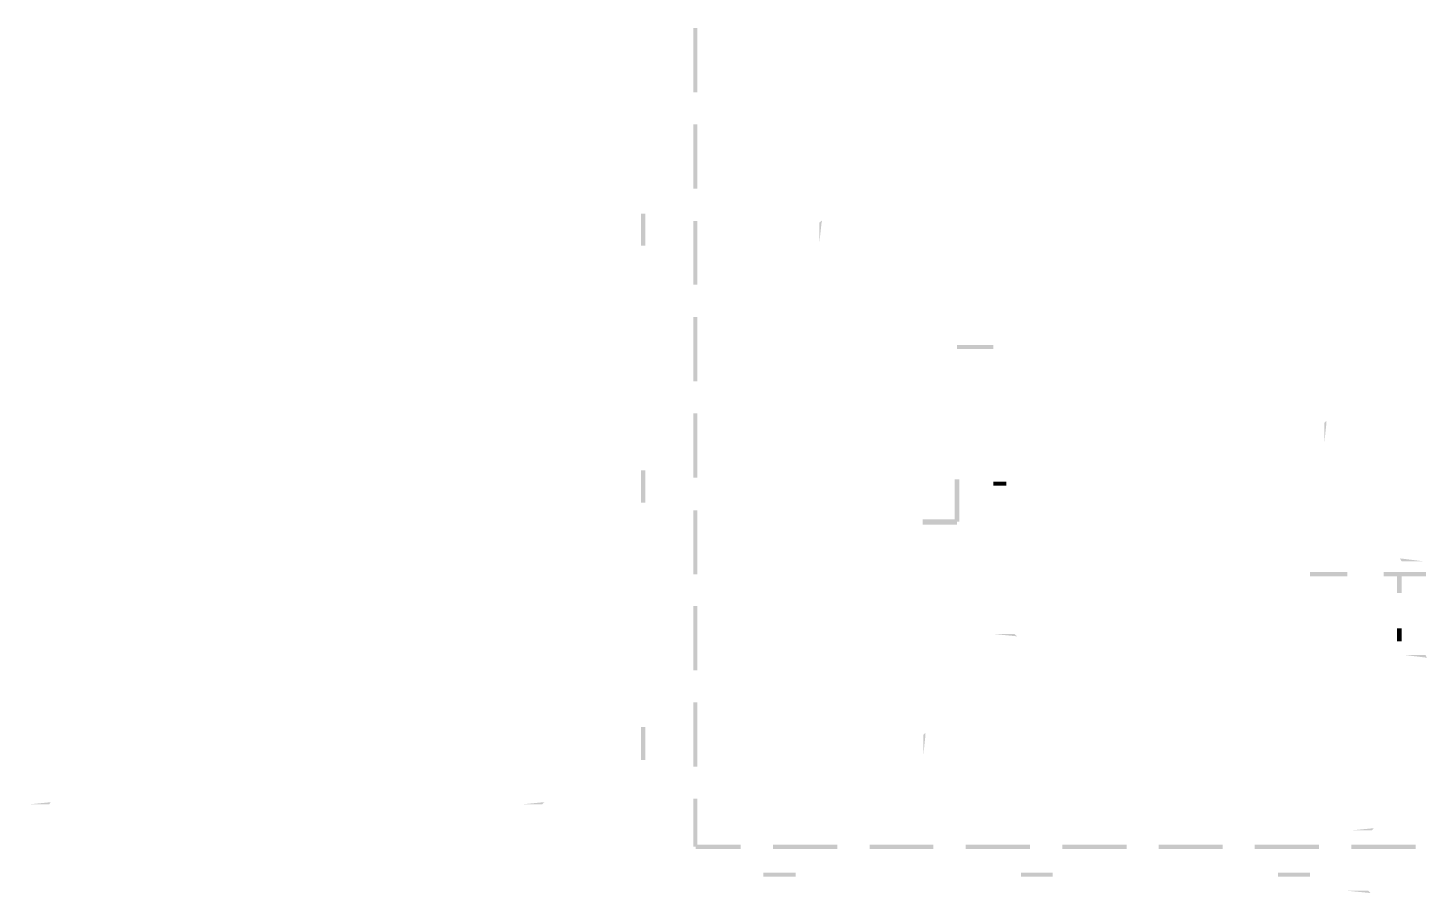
# Model space of a CAD drawing. Header units: millimetres. Extents: x 314312 to 406292, y 205315 to 257934.
# Drawn here: x 405948.1 to 406105.3, y 237148.4 to 237245.7 of the extents above; entities that cross this region are included whole.
import ezdxf

# ---------------------------------------------------------------- set-up
doc = ezdxf.new("R2010")
doc.units = ezdxf.units.MM

msp = doc.modelspace()

# ---------------------------------------------------------------- hatches: boundary and pattern name
h = msp.add_hatch(color=0)
edge = h.paths.add_edge_path(flags=0)
edge.add_spline(control_points=[(406023.31, 237245.72), (406023.31, 237245.72), (406022.86, 237245.72), (406022.86, 237245.72), (406022.86, 237245.72), (406023.31, 237238.48), (406023.31, 237238.48), (406023.31, 237238.48), (406023.31, 237245.72), (406023.31, 237245.72)], knot_values=[0, 0, 0, 0, 1, 1, 1, 2, 2, 2, 3, 3, 3, 3], degree=3, periodic=0)
edge = h.paths.add_edge_path(flags=0)
edge.add_spline(control_points=[(406022.86, 237245.72), (406022.86, 237245.72), (406023.31, 237238.48), (406023.31, 237238.48), (406023.31, 237238.48), (406022.86, 237238.48), (406022.86, 237238.48), (406022.86, 237238.48), (406022.86, 237245.72), (406022.86, 237245.72)], knot_values=[0, 0, 0, 0, 1, 1, 1, 2, 2, 2, 3, 3, 3, 3], degree=3, periodic=0)
h = msp.add_hatch(color=0)
edge = h.paths.add_edge_path(flags=0)
edge.add_spline(control_points=[(406023.31, 237234.86), (406023.31, 237234.86), (406022.86, 237234.86), (406022.86, 237234.86), (406022.86, 237234.86), (406023.31, 237227.62), (406023.31, 237227.62), (406023.31, 237227.62), (406023.31, 237234.86), (406023.31, 237234.86)], knot_values=[0, 0, 0, 0, 1, 1, 1, 2, 2, 2, 3, 3, 3, 3], degree=3, periodic=0)
edge = h.paths.add_edge_path(flags=0)
edge.add_spline(control_points=[(406022.86, 237234.86), (406022.86, 237234.86), (406023.31, 237227.62), (406023.31, 237227.62), (406023.31, 237227.62), (406022.86, 237227.62), (406022.86, 237227.62), (406022.86, 237227.62), (406022.86, 237234.86), (406022.86, 237234.86)], knot_values=[0, 0, 0, 0, 1, 1, 1, 2, 2, 2, 3, 3, 3, 3], degree=3, periodic=0)
h = msp.add_hatch(color=0)
edge = h.paths.add_edge_path(flags=0)
edge.add_spline(control_points=[(406016.96, 237221.21), (406016.96, 237221.21), (406017.46, 237221.21), (406017.46, 237221.21), (406017.46, 237221.21), (406016.96, 237224.83), (406016.96, 237224.83), (406016.96, 237224.83), (406016.96, 237221.21), (406016.96, 237221.21)], knot_values=[0, 0, 0, 0, 1, 1, 1, 2, 2, 2, 3, 3, 3, 3], degree=3, periodic=0)
edge = h.paths.add_edge_path(flags=0)
edge.add_spline(control_points=[(406017.46, 237221.21), (406017.46, 237221.21), (406016.96, 237224.83), (406016.96, 237224.83), (406016.96, 237224.83), (406017.46, 237224.83), (406017.46, 237224.83), (406017.46, 237224.83), (406017.46, 237221.21), (406017.46, 237221.21)], knot_values=[0, 0, 0, 0, 1, 1, 1, 2, 2, 2, 3, 3, 3, 3], degree=3, periodic=0)
h = msp.add_hatch(color=0)
edge = h.paths.add_edge_path(flags=0)
edge.add_spline(control_points=[(406037.34, 237224.06), (406037.34, 237224.06), (406037.02, 237223.81), (406037.02, 237223.81), (406037.02, 237223.81), (406037.28, 237223.81), (406037.28, 237223.81), (406037.28, 237223.81), (406037.34, 237224.06), (406037.34, 237224.06)], knot_values=[0, 0, 0, 0, 1, 1, 1, 2, 2, 2, 3, 3, 3, 3], degree=3, periodic=0)
edge = h.paths.add_edge_path(flags=0)
edge.add_spline(control_points=[(406037.02, 237223.81), (406037.02, 237223.81), (406037.28, 237223.81), (406037.28, 237223.81), (406037.28, 237223.81), (406037.02, 237221.46), (406037.02, 237221.46), (406037.02, 237221.46), (406037.02, 237223.81), (406037.02, 237223.81)], knot_values=[0, 0, 0, 0, 1, 1, 1, 2, 2, 2, 3, 3, 3, 3], degree=3, periodic=0)
h = msp.add_hatch(color=0)
edge = h.paths.add_edge_path(flags=0)
edge.add_spline(control_points=[(406023.31, 237224), (406023.31, 237224), (406022.86, 237224), (406022.86, 237224), (406022.86, 237224), (406023.31, 237216.83), (406023.31, 237216.83), (406023.31, 237216.83), (406023.31, 237224), (406023.31, 237224)], knot_values=[0, 0, 0, 0, 1, 1, 1, 2, 2, 2, 3, 3, 3, 3], degree=3, periodic=0)
edge = h.paths.add_edge_path(flags=0)
edge.add_spline(control_points=[(406022.86, 237224), (406022.86, 237224), (406023.31, 237216.83), (406023.31, 237216.83), (406023.31, 237216.83), (406022.86, 237216.83), (406022.86, 237216.83), (406022.86, 237216.83), (406022.86, 237224), (406022.86, 237224)], knot_values=[0, 0, 0, 0, 1, 1, 1, 2, 2, 2, 3, 3, 3, 3], degree=3, periodic=0)
h = msp.add_hatch(color=0)
edge = h.paths.add_edge_path(flags=0)
edge.add_spline(control_points=[(406023.31, 237213.21), (406023.31, 237213.21), (406022.86, 237213.21), (406022.86, 237213.21), (406022.86, 237213.21), (406023.31, 237205.97), (406023.31, 237205.97), (406023.31, 237205.97), (406023.31, 237213.21), (406023.31, 237213.21)], knot_values=[0, 0, 0, 0, 1, 1, 1, 2, 2, 2, 3, 3, 3, 3], degree=3, periodic=0)
edge = h.paths.add_edge_path(flags=0)
edge.add_spline(control_points=[(406022.86, 237213.21), (406022.86, 237213.21), (406023.31, 237205.97), (406023.31, 237205.97), (406023.31, 237205.97), (406022.86, 237205.97), (406022.86, 237205.97), (406022.86, 237205.97), (406022.86, 237213.21), (406022.86, 237213.21)], knot_values=[0, 0, 0, 0, 1, 1, 1, 2, 2, 2, 3, 3, 3, 3], degree=3, periodic=0)
h = msp.add_hatch(color=0)
edge = h.paths.add_edge_path(flags=0)
edge.add_spline(control_points=[(406052.52, 237210.03), (406052.52, 237210.03), (406052.52, 237209.59), (406052.52, 237209.59), (406052.52, 237209.59), (406056.58, 237210.03), (406056.58, 237210.03), (406056.58, 237210.03), (406052.52, 237210.03), (406052.52, 237210.03)], knot_values=[0, 0, 0, 0, 1, 1, 1, 2, 2, 2, 3, 3, 3, 3], degree=3, periodic=0)
edge = h.paths.add_edge_path(flags=0)
edge.add_spline(control_points=[(406052.52, 237209.59), (406052.52, 237209.59), (406056.58, 237210.03), (406056.58, 237210.03), (406056.58, 237210.03), (406056.58, 237209.59), (406056.58, 237209.59), (406056.58, 237209.59), (406052.52, 237209.59), (406052.52, 237209.59)], knot_values=[0, 0, 0, 0, 1, 1, 1, 2, 2, 2, 3, 3, 3, 3], degree=3, periodic=0)
h = msp.add_hatch(color=0)
edge = h.paths.add_edge_path(flags=0)
edge.add_spline(control_points=[(406023.31, 237202.35), (406023.31, 237202.35), (406022.86, 237202.35), (406022.86, 237202.35), (406022.86, 237202.35), (406023.31, 237195.11), (406023.31, 237195.11), (406023.31, 237195.11), (406023.31, 237202.35), (406023.31, 237202.35)], knot_values=[0, 0, 0, 0, 1, 1, 1, 2, 2, 2, 3, 3, 3, 3], degree=3, periodic=0)
edge = h.paths.add_edge_path(flags=0)
edge.add_spline(control_points=[(406022.86, 237202.35), (406022.86, 237202.35), (406023.31, 237195.11), (406023.31, 237195.11), (406023.31, 237195.11), (406022.86, 237195.11), (406022.86, 237195.11), (406022.86, 237195.11), (406022.86, 237202.35), (406022.86, 237202.35)], knot_values=[0, 0, 0, 0, 1, 1, 1, 2, 2, 2, 3, 3, 3, 3], degree=3, periodic=0)
h = msp.add_hatch(color=0)
edge = h.paths.add_edge_path(flags=0)
edge.add_spline(control_points=[(406094.04, 237201.52), (406094.04, 237201.52), (406093.79, 237201.27), (406093.79, 237201.27), (406093.79, 237201.27), (406094.04, 237201.27), (406094.04, 237201.27), (406094.04, 237201.27), (406094.04, 237201.52), (406094.04, 237201.52)], knot_values=[0, 0, 0, 0, 1, 1, 1, 2, 2, 2, 3, 3, 3, 3], degree=3, periodic=0)
edge = h.paths.add_edge_path(flags=0)
edge.add_spline(control_points=[(406093.79, 237201.27), (406093.79, 237201.27), (406094.04, 237201.27), (406094.04, 237201.27), (406094.04, 237201.27), (406093.79, 237198.92), (406093.79, 237198.92), (406093.79, 237198.92), (406093.79, 237201.27), (406093.79, 237201.27)], knot_values=[0, 0, 0, 0, 1, 1, 1, 2, 2, 2, 3, 3, 3, 3], degree=3, periodic=0)
h = msp.add_hatch(color=0)
edge = h.paths.add_edge_path(flags=0)
edge.add_spline(control_points=[(406016.96, 237192.31), (406016.96, 237192.31), (406017.46, 237192.31), (406017.46, 237192.31), (406017.46, 237192.31), (406016.96, 237195.93), (406016.96, 237195.93), (406016.96, 237195.93), (406016.96, 237192.31), (406016.96, 237192.31)], knot_values=[0, 0, 0, 0, 1, 1, 1, 2, 2, 2, 3, 3, 3, 3], degree=3, periodic=0)
edge = h.paths.add_edge_path(flags=0)
edge.add_spline(control_points=[(406017.46, 237192.31), (406017.46, 237192.31), (406016.96, 237195.93), (406016.96, 237195.93), (406016.96, 237195.93), (406017.46, 237195.93), (406017.46, 237195.93), (406017.46, 237195.93), (406017.46, 237192.31), (406017.46, 237192.31)], knot_values=[0, 0, 0, 0, 1, 1, 1, 2, 2, 2, 3, 3, 3, 3], degree=3, periodic=0)
h = msp.add_hatch(color=0)
edge = h.paths.add_edge_path(flags=0)
edge.add_spline(control_points=[(406052.26, 237190.16), (406052.26, 237190.16), (406052.77, 237190.16), (406052.77, 237190.16), (406052.77, 237190.16), (406052.26, 237194.92), (406052.26, 237194.92), (406052.26, 237194.92), (406052.26, 237190.16), (406052.26, 237190.16)], knot_values=[0, 0, 0, 0, 1, 1, 1, 2, 2, 2, 3, 3, 3, 3], degree=3, periodic=0)
edge = h.paths.add_edge_path(flags=0)
edge.add_spline(control_points=[(406052.77, 237190.16), (406052.77, 237190.16), (406052.26, 237194.92), (406052.26, 237194.92), (406052.26, 237194.92), (406052.77, 237194.92), (406052.77, 237194.92), (406052.77, 237194.92), (406052.77, 237190.16), (406052.77, 237190.16)], knot_values=[0, 0, 0, 0, 1, 1, 1, 2, 2, 2, 3, 3, 3, 3], degree=3, periodic=0)
h = msp.add_hatch(color=0)
edge = h.paths.add_edge_path(flags=0)
edge.add_spline(control_points=[(406056.58, 237194.66), (406056.58, 237194.66), (406056.58, 237194.22), (406056.58, 237194.22), (406056.58, 237194.22), (406058.04, 237194.66), (406058.04, 237194.66), (406058.04, 237194.66), (406056.58, 237194.66), (406056.58, 237194.66)], knot_values=[0, 0, 0, 0, 1, 1, 1, 2, 2, 2, 3, 3, 3, 3], degree=3, periodic=0)
edge = h.paths.add_edge_path(flags=0)
edge.add_spline(control_points=[(406056.58, 237194.22), (406056.58, 237194.22), (406058.04, 237194.66), (406058.04, 237194.66), (406058.04, 237194.66), (406058.04, 237194.22), (406058.04, 237194.22), (406058.04, 237194.22), (406056.58, 237194.22), (406056.58, 237194.22)], knot_values=[0, 0, 0, 0, 1, 1, 1, 2, 2, 2, 3, 3, 3, 3], degree=3, periodic=0)
h = msp.add_hatch(color=0)
edge = h.paths.add_edge_path(flags=0)
edge.add_spline(control_points=[(406023.31, 237191.43), (406023.31, 237191.43), (406022.86, 237191.43), (406022.86, 237191.43), (406022.86, 237191.43), (406023.31, 237184.25), (406023.31, 237184.25), (406023.31, 237184.25), (406023.31, 237191.43), (406023.31, 237191.43)], knot_values=[0, 0, 0, 0, 1, 1, 1, 2, 2, 2, 3, 3, 3, 3], degree=3, periodic=0)
edge = h.paths.add_edge_path(flags=0)
edge.add_spline(control_points=[(406022.86, 237191.43), (406022.86, 237191.43), (406023.31, 237184.25), (406023.31, 237184.25), (406023.31, 237184.25), (406022.86, 237184.25), (406022.86, 237184.25), (406022.86, 237184.25), (406022.86, 237191.43), (406022.86, 237191.43)], knot_values=[0, 0, 0, 0, 1, 1, 1, 2, 2, 2, 3, 3, 3, 3], degree=3, periodic=0)
h = msp.add_hatch(color=0)
edge = h.paths.add_edge_path(flags=0)
edge.add_spline(control_points=[(406048.64, 237190.41), (406048.64, 237190.41), (406048.64, 237189.84), (406048.64, 237189.84), (406048.64, 237189.84), (406052.52, 237190.41), (406052.52, 237190.41), (406052.52, 237190.41), (406048.64, 237190.41), (406048.64, 237190.41)], knot_values=[0, 0, 0, 0, 1, 1, 1, 2, 2, 2, 3, 3, 3, 3], degree=3, periodic=0)
edge = h.paths.add_edge_path(flags=0)
edge.add_spline(control_points=[(406048.64, 237189.84), (406048.64, 237189.84), (406052.52, 237190.41), (406052.52, 237190.41), (406052.52, 237190.41), (406052.52, 237189.84), (406052.52, 237189.84), (406052.52, 237189.84), (406048.64, 237189.84), (406048.64, 237189.84)], knot_values=[0, 0, 0, 0, 1, 1, 1, 2, 2, 2, 3, 3, 3, 3], degree=3, periodic=0)
h = msp.add_hatch(color=0)
edge = h.paths.add_edge_path(flags=0)
edge.add_spline(control_points=[(406102.3, 237186.03), (406102.3, 237186.03), (406102.49, 237185.71), (406102.49, 237185.71), (406102.49, 237185.71), (406104.9, 237185.71), (406104.9, 237185.71), (406104.9, 237185.71), (406102.3, 237186.03), (406102.3, 237186.03)], knot_values=[0, 0, 0, 0, 1, 1, 1, 2, 2, 2, 3, 3, 3, 3], degree=3, periodic=0)
edge = h.paths.add_edge_path(flags=0)
edge.add_spline(control_points=[(406102.49, 237185.71), (406102.49, 237185.71), (406104.9, 237185.71), (406104.9, 237185.71), (406104.9, 237185.71), (406104.9, 237185.71), (406104.9, 237185.71), (406104.9, 237185.71), (406102.49, 237185.71), (406102.49, 237185.71)], knot_values=[0, 0, 0, 0, 1, 1, 1, 2, 2, 2, 3, 3, 3, 3], degree=3, periodic=0)
h = msp.add_hatch(color=0)
edge = h.paths.add_edge_path(flags=0)
edge.add_spline(control_points=[(406092.2, 237184.5), (406092.2, 237184.5), (406092.2, 237184), (406092.2, 237184), (406092.2, 237184), (406096.39, 237184.5), (406096.39, 237184.5), (406096.39, 237184.5), (406092.2, 237184.5), (406092.2, 237184.5)], knot_values=[0, 0, 0, 0, 1, 1, 1, 2, 2, 2, 3, 3, 3, 3], degree=3, periodic=0)
edge = h.paths.add_edge_path(flags=0)
edge.add_spline(control_points=[(406092.2, 237184), (406092.2, 237184), (406096.39, 237184.5), (406096.39, 237184.5), (406096.39, 237184.5), (406096.39, 237184), (406096.39, 237184), (406096.39, 237184), (406092.2, 237184), (406092.2, 237184)], knot_values=[0, 0, 0, 0, 1, 1, 1, 2, 2, 2, 3, 3, 3, 3], degree=3, periodic=0)
h = msp.add_hatch(color=0)
edge = h.paths.add_edge_path(flags=0)
edge.add_spline(control_points=[(406100.46, 237184.5), (406100.46, 237184.5), (406100.46, 237184), (406100.46, 237184), (406100.46, 237184), (406105.22, 237184.5), (406105.22, 237184.5), (406105.22, 237184.5), (406100.46, 237184.5), (406100.46, 237184.5)], knot_values=[0, 0, 0, 0, 1, 1, 1, 2, 2, 2, 3, 3, 3, 3], degree=3, periodic=0)
edge = h.paths.add_edge_path(flags=0)
edge.add_spline(control_points=[(406100.46, 237184), (406100.46, 237184), (406105.22, 237184.5), (406105.22, 237184.5), (406105.22, 237184.5), (406105.22, 237184), (406105.22, 237184), (406105.22, 237184), (406100.46, 237184), (406100.46, 237184)], knot_values=[0, 0, 0, 0, 1, 1, 1, 2, 2, 2, 3, 3, 3, 3], degree=3, periodic=0)
h = msp.add_hatch(color=0)
edge = h.paths.add_edge_path(flags=0)
edge.add_spline(control_points=[(406101.98, 237182.15), (406101.98, 237182.15), (406102.49, 237182.15), (406102.49, 237182.15), (406102.49, 237182.15), (406101.98, 237184.25), (406101.98, 237184.25), (406101.98, 237184.25), (406101.98, 237182.15), (406101.98, 237182.15)], knot_values=[0, 0, 0, 0, 1, 1, 1, 2, 2, 2, 3, 3, 3, 3], degree=3, periodic=0)
edge = h.paths.add_edge_path(flags=0)
edge.add_spline(control_points=[(406102.49, 237182.15), (406102.49, 237182.15), (406101.98, 237184.25), (406101.98, 237184.25), (406101.98, 237184.25), (406102.49, 237184.25), (406102.49, 237184.25), (406102.49, 237184.25), (406102.49, 237182.15), (406102.49, 237182.15)], knot_values=[0, 0, 0, 0, 1, 1, 1, 2, 2, 2, 3, 3, 3, 3], degree=3, periodic=0)
h = msp.add_hatch(color=0)
edge = h.paths.add_edge_path(flags=0)
edge.add_spline(control_points=[(406023.31, 237180.69), (406023.31, 237180.69), (406022.86, 237180.69), (406022.86, 237180.69), (406022.86, 237180.69), (406023.31, 237173.45), (406023.31, 237173.45), (406023.31, 237173.45), (406023.31, 237180.69), (406023.31, 237180.69)], knot_values=[0, 0, 0, 0, 1, 1, 1, 2, 2, 2, 3, 3, 3, 3], degree=3, periodic=0)
edge = h.paths.add_edge_path(flags=0)
edge.add_spline(control_points=[(406022.86, 237180.69), (406022.86, 237180.69), (406023.31, 237173.45), (406023.31, 237173.45), (406023.31, 237173.45), (406022.86, 237173.45), (406022.86, 237173.45), (406022.86, 237173.45), (406022.86, 237180.69), (406022.86, 237180.69)], knot_values=[0, 0, 0, 0, 1, 1, 1, 2, 2, 2, 3, 3, 3, 3], degree=3, periodic=0)
h = msp.add_hatch(color=0)
edge = h.paths.add_edge_path(flags=0)
edge.add_spline(control_points=[(406058.99, 237177.52), (406058.99, 237177.52), (406058.99, 237177.52), (406058.99, 237177.52), (406058.99, 237177.52), (406056.64, 237177.52), (406056.64, 237177.52), (406056.64, 237177.52), (406058.99, 237177.52), (406058.99, 237177.52)], knot_values=[0, 0, 0, 0, 1, 1, 1, 2, 2, 2, 3, 3, 3, 3], degree=3, periodic=0)
edge = h.paths.add_edge_path(flags=0)
edge.add_spline(control_points=[(406058.99, 237177.52), (406058.99, 237177.52), (406056.64, 237177.52), (406056.64, 237177.52), (406056.64, 237177.52), (406059.25, 237177.26), (406059.25, 237177.26), (406059.25, 237177.26), (406058.99, 237177.52), (406058.99, 237177.52)], knot_values=[0, 0, 0, 0, 1, 1, 1, 2, 2, 2, 3, 3, 3, 3], degree=3, periodic=0)
h = msp.add_hatch(color=0)
edge = h.paths.add_edge_path(flags=0)
edge.add_spline(control_points=[(406101.98, 237176.69), (406101.98, 237176.69), (406102.49, 237176.69), (406102.49, 237176.69), (406102.49, 237176.69), (406101.98, 237178.15), (406101.98, 237178.15), (406101.98, 237178.15), (406101.98, 237176.69), (406101.98, 237176.69)], knot_values=[0, 0, 0, 0, 1, 1, 1, 2, 2, 2, 3, 3, 3, 3], degree=3, periodic=0)
edge = h.paths.add_edge_path(flags=0)
edge.add_spline(control_points=[(406102.49, 237176.69), (406102.49, 237176.69), (406101.98, 237178.15), (406101.98, 237178.15), (406101.98, 237178.15), (406102.49, 237178.15), (406102.49, 237178.15), (406102.49, 237178.15), (406102.49, 237176.69), (406102.49, 237176.69)], knot_values=[0, 0, 0, 0, 1, 1, 1, 2, 2, 2, 3, 3, 3, 3], degree=3, periodic=0)
h = msp.add_hatch(color=0)
edge = h.paths.add_edge_path(flags=0)
edge.add_spline(control_points=[(406105.16, 237175.17), (406105.16, 237175.17), (406105.16, 237175.17), (406105.16, 237175.17), (406105.16, 237175.17), (406102.74, 237175.17), (406102.74, 237175.17), (406102.74, 237175.17), (406105.16, 237175.17), (406105.16, 237175.17)], knot_values=[0, 0, 0, 0, 1, 1, 1, 2, 2, 2, 3, 3, 3, 3], degree=3, periodic=0)
edge = h.paths.add_edge_path(flags=0)
edge.add_spline(control_points=[(406105.16, 237175.17), (406105.16, 237175.17), (406102.74, 237175.17), (406102.74, 237175.17), (406102.74, 237175.17), (406105.35, 237174.85), (406105.35, 237174.85), (406105.35, 237174.85), (406105.16, 237175.17), (406105.16, 237175.17)], knot_values=[0, 0, 0, 0, 1, 1, 1, 2, 2, 2, 3, 3, 3, 3], degree=3, periodic=0)
h = msp.add_hatch(color=0)
edge = h.paths.add_edge_path(flags=0)
edge.add_spline(control_points=[(406023.31, 237169.84), (406023.31, 237169.84), (406022.86, 237169.84), (406022.86, 237169.84), (406022.86, 237169.84), (406023.31, 237162.6), (406023.31, 237162.6), (406023.31, 237162.6), (406023.31, 237169.84), (406023.31, 237169.84)], knot_values=[0, 0, 0, 0, 1, 1, 1, 2, 2, 2, 3, 3, 3, 3], degree=3, periodic=0)
edge = h.paths.add_edge_path(flags=0)
edge.add_spline(control_points=[(406022.86, 237169.84), (406022.86, 237169.84), (406023.31, 237162.6), (406023.31, 237162.6), (406023.31, 237162.6), (406022.86, 237162.6), (406022.86, 237162.6), (406022.86, 237162.6), (406022.86, 237169.84), (406022.86, 237169.84)], knot_values=[0, 0, 0, 0, 1, 1, 1, 2, 2, 2, 3, 3, 3, 3], degree=3, periodic=0)
h = msp.add_hatch(color=0)
edge = h.paths.add_edge_path(flags=0)
edge.add_spline(control_points=[(406016.96, 237163.36), (406016.96, 237163.36), (406017.46, 237163.36), (406017.46, 237163.36), (406017.46, 237163.36), (406016.96, 237167.04), (406016.96, 237167.04), (406016.96, 237167.04), (406016.96, 237163.36), (406016.96, 237163.36)], knot_values=[0, 0, 0, 0, 1, 1, 1, 2, 2, 2, 3, 3, 3, 3], degree=3, periodic=0)
edge = h.paths.add_edge_path(flags=0)
edge.add_spline(control_points=[(406017.46, 237163.36), (406017.46, 237163.36), (406016.96, 237167.04), (406016.96, 237167.04), (406016.96, 237167.04), (406017.46, 237167.04), (406017.46, 237167.04), (406017.46, 237167.04), (406017.46, 237163.36), (406017.46, 237163.36)], knot_values=[0, 0, 0, 0, 1, 1, 1, 2, 2, 2, 3, 3, 3, 3], degree=3, periodic=0)
h = msp.add_hatch(color=0)
edge = h.paths.add_edge_path(flags=0)
edge.add_spline(control_points=[(406048.96, 237166.41), (406048.96, 237166.41), (406048.71, 237166.15), (406048.71, 237166.15), (406048.71, 237166.15), (406048.96, 237166.15), (406048.96, 237166.15), (406048.96, 237166.15), (406048.96, 237166.41), (406048.96, 237166.41)], knot_values=[0, 0, 0, 0, 1, 1, 1, 2, 2, 2, 3, 3, 3, 3], degree=3, periodic=0)
edge = h.paths.add_edge_path(flags=0)
edge.add_spline(control_points=[(406048.71, 237166.15), (406048.71, 237166.15), (406048.96, 237166.15), (406048.96, 237166.15), (406048.96, 237166.15), (406048.71, 237163.8), (406048.71, 237163.8), (406048.71, 237163.8), (406048.71, 237166.15), (406048.71, 237166.15)], knot_values=[0, 0, 0, 0, 1, 1, 1, 2, 2, 2, 3, 3, 3, 3], degree=3, periodic=0)
h = msp.add_hatch(color=0)
edge = h.paths.add_edge_path(flags=0)
edge.add_spline(control_points=[(405950.66, 237158.6), (405950.66, 237158.6), (405948.06, 237158.34), (405948.06, 237158.34), (405948.06, 237158.34), (405950.41, 237158.34), (405950.41, 237158.34), (405950.41, 237158.34), (405950.66, 237158.6), (405950.66, 237158.6)], knot_values=[0, 0, 0, 0, 1, 1, 1, 2, 2, 2, 3, 3, 3, 3], degree=3, periodic=0)
edge = h.paths.add_edge_path(flags=0)
edge.add_spline(control_points=[(405948.06, 237158.34), (405948.06, 237158.34), (405950.41, 237158.34), (405950.41, 237158.34), (405950.41, 237158.34), (405950.41, 237158.34), (405950.41, 237158.34), (405950.41, 237158.34), (405948.06, 237158.34), (405948.06, 237158.34)], knot_values=[0, 0, 0, 0, 1, 1, 1, 2, 2, 2, 3, 3, 3, 3], degree=3, periodic=0)
h = msp.add_hatch(color=0)
edge = h.paths.add_edge_path(flags=0)
edge.add_spline(control_points=[(406006.1, 237158.6), (406006.1, 237158.6), (406003.49, 237158.34), (406003.49, 237158.34), (406003.49, 237158.34), (406005.84, 237158.34), (406005.84, 237158.34), (406005.84, 237158.34), (406006.1, 237158.6), (406006.1, 237158.6)], knot_values=[0, 0, 0, 0, 1, 1, 1, 2, 2, 2, 3, 3, 3, 3], degree=3, periodic=0)
edge = h.paths.add_edge_path(flags=0)
edge.add_spline(control_points=[(406003.49, 237158.34), (406003.49, 237158.34), (406005.84, 237158.34), (406005.84, 237158.34), (406005.84, 237158.34), (406005.84, 237158.34), (406005.84, 237158.34), (406005.84, 237158.34), (406003.49, 237158.34), (406003.49, 237158.34)], knot_values=[0, 0, 0, 0, 1, 1, 1, 2, 2, 2, 3, 3, 3, 3], degree=3, periodic=0)
h = msp.add_hatch(color=0)
edge = h.paths.add_edge_path(flags=0)
edge.add_spline(control_points=[(406023.31, 237158.98), (406023.31, 237158.98), (406022.86, 237158.98), (406022.86, 237158.98), (406022.86, 237158.98), (406023.31, 237153.58), (406023.31, 237153.58), (406023.31, 237153.58), (406023.31, 237158.98), (406023.31, 237158.98)], knot_values=[0, 0, 0, 0, 1, 1, 1, 2, 2, 2, 3, 3, 3, 3], degree=3, periodic=0)
edge = h.paths.add_edge_path(flags=0)
edge.add_spline(control_points=[(406022.86, 237158.98), (406022.86, 237158.98), (406023.31, 237153.58), (406023.31, 237153.58), (406023.31, 237153.58), (406022.86, 237153.58), (406022.86, 237153.58), (406022.86, 237153.58), (406022.86, 237158.98), (406022.86, 237158.98)], knot_values=[0, 0, 0, 0, 1, 1, 1, 2, 2, 2, 3, 3, 3, 3], degree=3, periodic=0)
h = msp.add_hatch(color=0)
edge = h.paths.add_edge_path(flags=0)
edge.add_spline(control_points=[(406099.38, 237155.67), (406099.38, 237155.67), (406096.78, 237155.42), (406096.78, 237155.42), (406096.78, 237155.42), (406099.12, 237155.42), (406099.12, 237155.42), (406099.12, 237155.42), (406099.38, 237155.67), (406099.38, 237155.67)], knot_values=[0, 0, 0, 0, 1, 1, 1, 2, 2, 2, 3, 3, 3, 3], degree=3, periodic=0)
edge = h.paths.add_edge_path(flags=0)
edge.add_spline(control_points=[(406096.78, 237155.42), (406096.78, 237155.42), (406099.12, 237155.42), (406099.12, 237155.42), (406099.12, 237155.42), (406099.12, 237155.42), (406099.12, 237155.42), (406099.12, 237155.42), (406096.78, 237155.42), (406096.78, 237155.42)], knot_values=[0, 0, 0, 0, 1, 1, 1, 2, 2, 2, 3, 3, 3, 3], degree=3, periodic=0)
h = msp.add_hatch(color=0)
edge = h.paths.add_edge_path(flags=0)
edge.add_spline(control_points=[(406023.12, 237153.83), (406023.12, 237153.83), (406023.12, 237153.33), (406023.12, 237153.33), (406023.12, 237153.33), (406028.2, 237153.83), (406028.2, 237153.83), (406028.2, 237153.83), (406023.12, 237153.83), (406023.12, 237153.83)], knot_values=[0, 0, 0, 0, 1, 1, 1, 2, 2, 2, 3, 3, 3, 3], degree=3, periodic=0)
edge = h.paths.add_edge_path(flags=0)
edge.add_spline(control_points=[(406023.12, 237153.33), (406023.12, 237153.33), (406028.2, 237153.83), (406028.2, 237153.83), (406028.2, 237153.83), (406028.2, 237153.33), (406028.2, 237153.33), (406028.2, 237153.33), (406023.12, 237153.33), (406023.12, 237153.33)], knot_values=[0, 0, 0, 0, 1, 1, 1, 2, 2, 2, 3, 3, 3, 3], degree=3, periodic=0)
h = msp.add_hatch(color=0)
edge = h.paths.add_edge_path(flags=0)
edge.add_spline(control_points=[(406031.81, 237153.83), (406031.81, 237153.83), (406031.81, 237153.33), (406031.81, 237153.33), (406031.81, 237153.33), (406039.05, 237153.83), (406039.05, 237153.83), (406039.05, 237153.83), (406031.81, 237153.83), (406031.81, 237153.83)], knot_values=[0, 0, 0, 0, 1, 1, 1, 2, 2, 2, 3, 3, 3, 3], degree=3, periodic=0)
edge = h.paths.add_edge_path(flags=0)
edge.add_spline(control_points=[(406031.81, 237153.33), (406031.81, 237153.33), (406039.05, 237153.83), (406039.05, 237153.83), (406039.05, 237153.83), (406039.05, 237153.33), (406039.05, 237153.33), (406039.05, 237153.33), (406031.81, 237153.33), (406031.81, 237153.33)], knot_values=[0, 0, 0, 0, 1, 1, 1, 2, 2, 2, 3, 3, 3, 3], degree=3, periodic=0)
h = msp.add_hatch(color=0)
edge = h.paths.add_edge_path(flags=0)
edge.add_spline(control_points=[(406042.67, 237153.83), (406042.67, 237153.83), (406042.67, 237153.33), (406042.67, 237153.33), (406042.67, 237153.33), (406049.85, 237153.83), (406049.85, 237153.83), (406049.85, 237153.83), (406042.67, 237153.83), (406042.67, 237153.83)], knot_values=[0, 0, 0, 0, 1, 1, 1, 2, 2, 2, 3, 3, 3, 3], degree=3, periodic=0)
edge = h.paths.add_edge_path(flags=0)
edge.add_spline(control_points=[(406042.67, 237153.33), (406042.67, 237153.33), (406049.85, 237153.83), (406049.85, 237153.83), (406049.85, 237153.83), (406049.85, 237153.33), (406049.85, 237153.33), (406049.85, 237153.33), (406042.67, 237153.33), (406042.67, 237153.33)], knot_values=[0, 0, 0, 0, 1, 1, 1, 2, 2, 2, 3, 3, 3, 3], degree=3, periodic=0)
h = msp.add_hatch(color=0)
edge = h.paths.add_edge_path(flags=0)
edge.add_spline(control_points=[(406053.47, 237153.83), (406053.47, 237153.83), (406053.47, 237153.33), (406053.47, 237153.33), (406053.47, 237153.33), (406060.71, 237153.83), (406060.71, 237153.83), (406060.71, 237153.83), (406053.47, 237153.83), (406053.47, 237153.83)], knot_values=[0, 0, 0, 0, 1, 1, 1, 2, 2, 2, 3, 3, 3, 3], degree=3, periodic=0)
edge = h.paths.add_edge_path(flags=0)
edge.add_spline(control_points=[(406053.47, 237153.33), (406053.47, 237153.33), (406060.71, 237153.83), (406060.71, 237153.83), (406060.71, 237153.83), (406060.71, 237153.33), (406060.71, 237153.33), (406060.71, 237153.33), (406053.47, 237153.33), (406053.47, 237153.33)], knot_values=[0, 0, 0, 0, 1, 1, 1, 2, 2, 2, 3, 3, 3, 3], degree=3, periodic=0)
h = msp.add_hatch(color=0)
edge = h.paths.add_edge_path(flags=0)
edge.add_spline(control_points=[(406064.33, 237153.83), (406064.33, 237153.83), (406064.33, 237153.33), (406064.33, 237153.33), (406064.33, 237153.33), (406071.57, 237153.83), (406071.57, 237153.83), (406071.57, 237153.83), (406064.33, 237153.83), (406064.33, 237153.83)], knot_values=[0, 0, 0, 0, 1, 1, 1, 2, 2, 2, 3, 3, 3, 3], degree=3, periodic=0)
edge = h.paths.add_edge_path(flags=0)
edge.add_spline(control_points=[(406064.33, 237153.33), (406064.33, 237153.33), (406071.57, 237153.83), (406071.57, 237153.83), (406071.57, 237153.83), (406071.57, 237153.33), (406071.57, 237153.33), (406071.57, 237153.33), (406064.33, 237153.33), (406064.33, 237153.33)], knot_values=[0, 0, 0, 0, 1, 1, 1, 2, 2, 2, 3, 3, 3, 3], degree=3, periodic=0)
h = msp.add_hatch(color=0)
edge = h.paths.add_edge_path(flags=0)
edge.add_spline(control_points=[(406075.19, 237153.83), (406075.19, 237153.83), (406075.19, 237153.33), (406075.19, 237153.33), (406075.19, 237153.33), (406082.36, 237153.83), (406082.36, 237153.83), (406082.36, 237153.83), (406075.19, 237153.83), (406075.19, 237153.83)], knot_values=[0, 0, 0, 0, 1, 1, 1, 2, 2, 2, 3, 3, 3, 3], degree=3, periodic=0)
edge = h.paths.add_edge_path(flags=0)
edge.add_spline(control_points=[(406075.19, 237153.33), (406075.19, 237153.33), (406082.36, 237153.83), (406082.36, 237153.83), (406082.36, 237153.83), (406082.36, 237153.33), (406082.36, 237153.33), (406082.36, 237153.33), (406075.19, 237153.33), (406075.19, 237153.33)], knot_values=[0, 0, 0, 0, 1, 1, 1, 2, 2, 2, 3, 3, 3, 3], degree=3, periodic=0)
h = msp.add_hatch(color=0)
edge = h.paths.add_edge_path(flags=0)
edge.add_spline(control_points=[(406085.98, 237153.83), (406085.98, 237153.83), (406085.98, 237153.33), (406085.98, 237153.33), (406085.98, 237153.33), (406093.22, 237153.83), (406093.22, 237153.83), (406093.22, 237153.83), (406085.98, 237153.83), (406085.98, 237153.83)], knot_values=[0, 0, 0, 0, 1, 1, 1, 2, 2, 2, 3, 3, 3, 3], degree=3, periodic=0)
edge = h.paths.add_edge_path(flags=0)
edge.add_spline(control_points=[(406085.98, 237153.33), (406085.98, 237153.33), (406093.22, 237153.83), (406093.22, 237153.83), (406093.22, 237153.83), (406093.22, 237153.33), (406093.22, 237153.33), (406093.22, 237153.33), (406085.98, 237153.33), (406085.98, 237153.33)], knot_values=[0, 0, 0, 0, 1, 1, 1, 2, 2, 2, 3, 3, 3, 3], degree=3, periodic=0)
h = msp.add_hatch(color=0)
edge = h.paths.add_edge_path(flags=0)
edge.add_spline(control_points=[(406096.84, 237153.83), (406096.84, 237153.83), (406096.84, 237153.33), (406096.84, 237153.33), (406096.84, 237153.33), (406104.08, 237153.83), (406104.08, 237153.83), (406104.08, 237153.83), (406096.84, 237153.83), (406096.84, 237153.83)], knot_values=[0, 0, 0, 0, 1, 1, 1, 2, 2, 2, 3, 3, 3, 3], degree=3, periodic=0)
edge = h.paths.add_edge_path(flags=0)
edge.add_spline(control_points=[(406096.84, 237153.33), (406096.84, 237153.33), (406104.08, 237153.83), (406104.08, 237153.83), (406104.08, 237153.83), (406104.08, 237153.33), (406104.08, 237153.33), (406104.08, 237153.33), (406096.84, 237153.33), (406096.84, 237153.33)], knot_values=[0, 0, 0, 0, 1, 1, 1, 2, 2, 2, 3, 3, 3, 3], degree=3, periodic=0)
h = msp.add_hatch(color=0)
edge = h.paths.add_edge_path(flags=0)
edge.add_spline(control_points=[(406034.35, 237150.21), (406034.35, 237150.21), (406034.35, 237150.66), (406034.35, 237150.66), (406034.35, 237150.66), (406030.74, 237150.21), (406030.74, 237150.21), (406030.74, 237150.21), (406034.35, 237150.21), (406034.35, 237150.21)], knot_values=[0, 0, 0, 0, 1, 1, 1, 2, 2, 2, 3, 3, 3, 3], degree=3, periodic=0)
edge = h.paths.add_edge_path(flags=0)
edge.add_spline(control_points=[(406034.35, 237150.66), (406034.35, 237150.66), (406030.74, 237150.21), (406030.74, 237150.21), (406030.74, 237150.21), (406030.74, 237150.66), (406030.74, 237150.66), (406030.74, 237150.66), (406034.35, 237150.66), (406034.35, 237150.66)], knot_values=[0, 0, 0, 0, 1, 1, 1, 2, 2, 2, 3, 3, 3, 3], degree=3, periodic=0)
h = msp.add_hatch(color=0)
edge = h.paths.add_edge_path(flags=0)
edge.add_spline(control_points=[(406063.25, 237150.21), (406063.25, 237150.21), (406063.25, 237150.66), (406063.25, 237150.66), (406063.25, 237150.66), (406059.69, 237150.21), (406059.69, 237150.21), (406059.69, 237150.21), (406063.25, 237150.21), (406063.25, 237150.21)], knot_values=[0, 0, 0, 0, 1, 1, 1, 2, 2, 2, 3, 3, 3, 3], degree=3, periodic=0)
edge = h.paths.add_edge_path(flags=0)
edge.add_spline(control_points=[(406063.25, 237150.66), (406063.25, 237150.66), (406059.69, 237150.21), (406059.69, 237150.21), (406059.69, 237150.21), (406059.69, 237150.66), (406059.69, 237150.66), (406059.69, 237150.66), (406063.25, 237150.66), (406063.25, 237150.66)], knot_values=[0, 0, 0, 0, 1, 1, 1, 2, 2, 2, 3, 3, 3, 3], degree=3, periodic=0)
h = msp.add_hatch(color=0)
edge = h.paths.add_edge_path(flags=0)
edge.add_spline(control_points=[(406092.2, 237150.21), (406092.2, 237150.21), (406092.2, 237150.66), (406092.2, 237150.66), (406092.2, 237150.66), (406088.58, 237150.21), (406088.58, 237150.21), (406088.58, 237150.21), (406092.2, 237150.21), (406092.2, 237150.21)], knot_values=[0, 0, 0, 0, 1, 1, 1, 2, 2, 2, 3, 3, 3, 3], degree=3, periodic=0)
edge = h.paths.add_edge_path(flags=0)
edge.add_spline(control_points=[(406092.2, 237150.66), (406092.2, 237150.66), (406088.58, 237150.21), (406088.58, 237150.21), (406088.58, 237150.21), (406088.58, 237150.66), (406088.58, 237150.66), (406088.58, 237150.66), (406092.2, 237150.66), (406092.2, 237150.66)], knot_values=[0, 0, 0, 0, 1, 1, 1, 2, 2, 2, 3, 3, 3, 3], degree=3, periodic=0)
h = msp.add_hatch(color=0)
edge = h.paths.add_edge_path(flags=0)
edge.add_spline(control_points=[(406098.74, 237148.63), (406098.74, 237148.63), (406098.74, 237148.63), (406098.74, 237148.63), (406098.74, 237148.63), (406096.39, 237148.63), (406096.39, 237148.63), (406096.39, 237148.63), (406098.74, 237148.63), (406098.74, 237148.63)], knot_values=[0, 0, 0, 0, 1, 1, 1, 2, 2, 2, 3, 3, 3, 3], degree=3, periodic=0)
edge = h.paths.add_edge_path(flags=0)
edge.add_spline(control_points=[(406098.74, 237148.63), (406098.74, 237148.63), (406096.39, 237148.63), (406096.39, 237148.63), (406096.39, 237148.63), (406099, 237148.37), (406099, 237148.37), (406099, 237148.37), (406098.74, 237148.63), (406098.74, 237148.63)], knot_values=[0, 0, 0, 0, 1, 1, 1, 2, 2, 2, 3, 3, 3, 3], degree=3, periodic=0)

doc.saveas('drawing.dxf')
